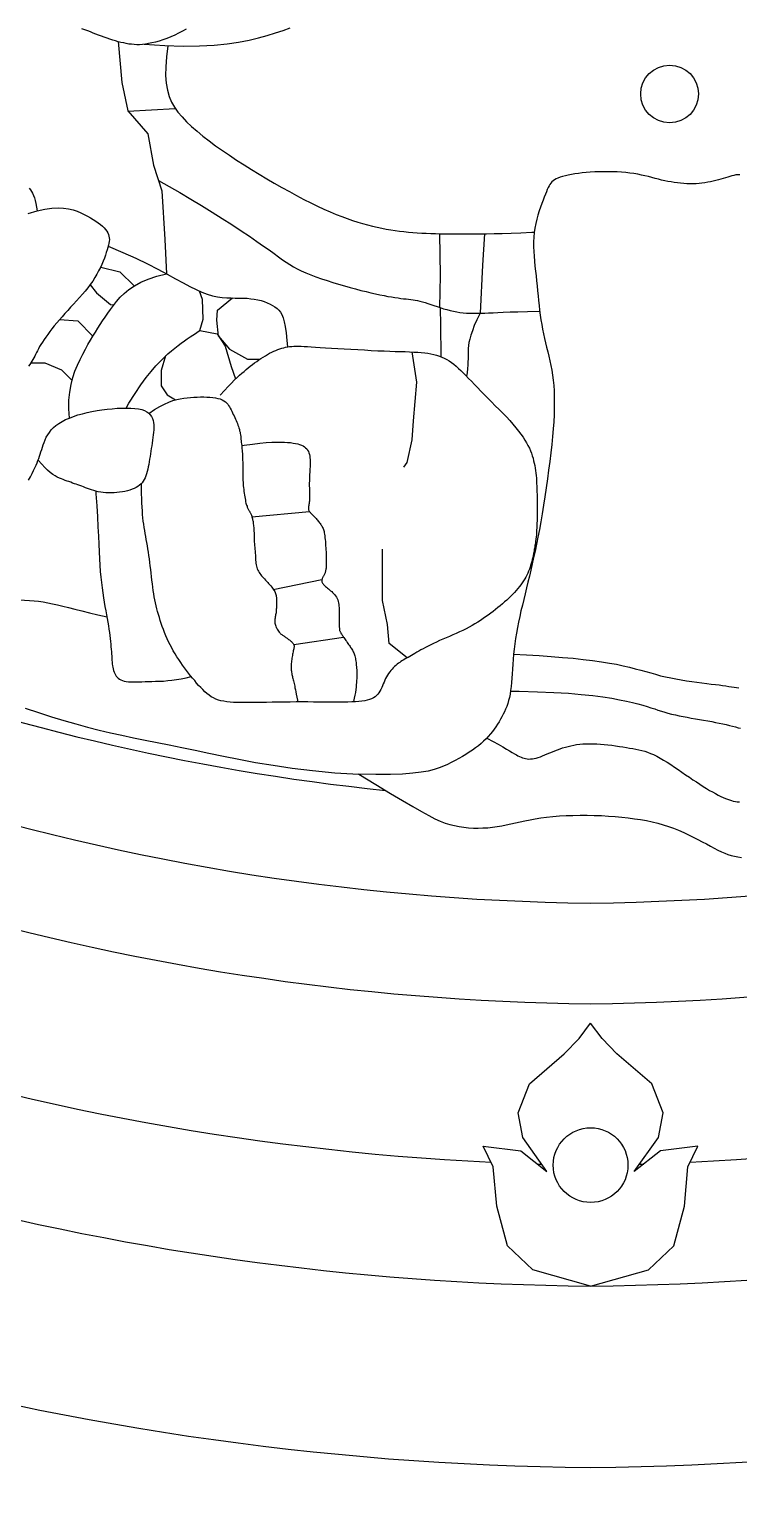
# Model space of a CAD drawing. Header units: feet. Extents: x 0 to 841, y 0 to 594.
# Drawn here: x 648.34 to 649.965, y 125.049 to 128.435 of the extents above; entities that cross this region are included whole.
import ezdxf

# ---------------------------------------------------------------- set-up
doc = ezdxf.new("R2010")
doc.units = ezdxf.units.FT
doc.header["$MEASUREMENT"] = 0
doc.layers.add('LOGO', color=7, linetype='Continuous')

# ---------------------------------------------------------------- blocks, each defined once
blk = doc.blocks.new('YOTA')
h = blk.add_hatch(color=1)
edge = h.paths.add_edge_path()
edge.add_arc((302.886, 246.975), 39.995, 0, 360)
edge = h.paths.add_edge_path(flags=16)
edge.add_arc((302.886, 246.975), 39.7, 0, 360)
at = {"color": 2}
for points in [[(299.056, 234.995), (299.029, 234.98), (299.001, 234.966), (298.972, 234.952), (298.943, 234.94), (298.914, 234.928), (298.886, 234.918), (298.858, 234.909), (298.831, 234.901), (298.805, 234.895), (298.781, 234.89), (298.758, 234.886), (298.736, 234.884), (298.715, 234.882), (298.695, 234.882), (298.676, 234.883), (298.657, 234.885), (298.638, 234.887), (298.619, 234.891), (298.6, 234.895), (298.58, 234.899), (298.56, 234.904), (298.54, 234.91), (298.52, 234.916), (298.499, 234.922), (298.479, 234.929), (298.458, 234.936), (298.438, 234.944), (298.417, 234.951), (298.397, 234.959), (298.377, 234.967), (298.357, 234.975), (298.337, 234.983), (298.316, 234.99), (298.293, 234.997)], [(298.75, 234.885), (298.899, 234.876), (299.033, 234.872), (299.153, 234.873), (299.259, 234.879), (299.354, 234.888), (299.439, 234.901), (299.515, 234.916), (299.584, 234.932), (299.648, 234.95), (299.707, 234.968), (299.763, 234.987), (299.816, 235.005)], [(298.559, 234.905), (298.587, 234.606), (298.629, 234.398), (298.775, 234.231), (298.817, 234.001), (298.879, 233.813), (298.9, 233.459), (298.912, 233.208)], [(298.923, 234.875), (298.913, 234.793), (298.907, 234.721), (298.906, 234.657), (298.91, 234.6), (298.919, 234.55), (298.932, 234.504), (298.949, 234.463), (298.971, 234.425), (298.996, 234.389), (299.026, 234.354), (299.059, 234.319), (299.095, 234.284), (299.135, 234.249), (299.178, 234.214), (299.223, 234.179), (299.271, 234.144), (299.32, 234.109), (299.372, 234.074), (299.424, 234.039), (299.478, 234.005), (299.533, 233.97), (299.588, 233.936), (299.644, 233.903), (299.699, 233.871), (299.754, 233.839), (299.809, 233.809), (299.862, 233.78), (299.915, 233.752), (299.965, 233.726), (300.014, 233.702), (300.061, 233.68), (300.106, 233.66), (300.15, 233.642), (300.191, 233.626), (300.232, 233.611), (300.27, 233.598), (300.308, 233.585), (300.344, 233.575), (300.38, 233.565), (300.415, 233.556), (300.449, 233.548), (300.483, 233.541), (300.516, 233.535), (300.549, 233.529), (300.581, 233.524), (300.613, 233.52), (300.645, 233.516), (300.678, 233.512), (300.71, 233.51), (300.742, 233.507), (300.775, 233.506), (300.807, 233.504), (300.841, 233.503), (300.875, 233.502), (300.91, 233.501), (300.946, 233.501), (300.984, 233.501), (301.023, 233.501), (301.063, 233.5), (301.106, 233.5), (301.15, 233.5), (301.197, 233.501), (301.248, 233.501), (301.303, 233.502), (301.363, 233.503), (301.428, 233.505), (301.5, 233.508), (301.579, 233.511), (301.597, 233.512)], [(297.906, 231.699), (297.919, 231.725), (297.931, 231.749), (297.942, 231.771), (297.951, 231.791), (297.96, 231.81), (297.967, 231.827), (297.974, 231.843), (297.98, 231.859), (297.985, 231.875), (297.991, 231.89), (297.996, 231.906), (298.001, 231.923), (298.006, 231.94), (298.012, 231.957), (298.019, 231.976), (298.026, 231.994), (298.035, 232.013), (298.045, 232.031), (298.057, 232.049), (298.071, 232.067), (298.087, 232.084), (298.105, 232.1), (298.126, 232.115), (298.15, 232.129), (298.176, 232.142), (298.204, 232.154), (298.234, 232.166), (298.266, 232.176), (298.299, 232.185), (298.333, 232.194), (298.368, 232.201), (298.405, 232.208), (298.441, 232.214), (298.479, 232.218), (298.515, 232.222), (298.551, 232.225), (298.587, 232.227), (298.62, 232.227), (298.652, 232.226), (298.682, 232.224), (298.708, 232.22), (298.732, 232.215), (298.752, 232.208), (298.769, 232.199), (298.783, 232.189), (298.794, 232.177), (298.803, 232.165), (298.809, 232.151), (298.814, 232.136), (298.817, 232.12), (298.819, 232.103), (298.819, 232.086), (298.819, 232.068), (298.817, 232.049), (298.816, 232.03), (298.813, 232.011), (298.811, 231.991), (298.808, 231.971), (298.804, 231.951), (298.801, 231.931), (298.798, 231.911), (298.795, 231.891), (298.792, 231.872), (298.789, 231.852), (298.786, 231.833), (298.783, 231.815), (298.779, 231.797), (298.776, 231.779), (298.772, 231.762), (298.767, 231.747), (298.762, 231.732), (298.756, 231.717), (298.75, 231.704), (298.742, 231.692), (298.734, 231.681), (298.724, 231.671), (298.714, 231.662), (298.702, 231.653), (298.69, 231.646), (298.676, 231.639), (298.661, 231.633), (298.645, 231.627), (298.628, 231.622), (298.609, 231.618), (298.59, 231.614), (298.57, 231.611), (298.55, 231.609), (298.53, 231.608), (298.509, 231.607), (298.489, 231.607), (298.469, 231.608), (298.45, 231.61), (298.432, 231.612), (298.414, 231.615), (298.397, 231.619), (298.381, 231.624), (298.365, 231.628), (298.35, 231.633), (298.335, 231.639), (298.321, 231.644), (298.307, 231.65), (298.293, 231.655), (298.28, 231.66), (298.266, 231.665), (298.253, 231.67), (298.24, 231.674), (298.227, 231.679), (298.214, 231.684), (298.2, 231.689), (298.187, 231.693), (298.173, 231.698), (298.159, 231.704), (298.145, 231.709), (298.13, 231.715), (298.115, 231.722), (298.099, 231.731), (298.082, 231.742), (298.063, 231.756), (298.044, 231.773), (298.023, 231.793), (298.001, 231.817), (297.976, 231.846)], [(298.629, 234.397), (298.976, 234.417)], [(300.316, 229.55), (300.441, 229.475), (300.547, 229.411), (300.636, 229.358), (300.711, 229.314), (300.774, 229.278), (300.827, 229.249), (300.872, 229.226), (300.911, 229.208), (300.946, 229.194), (300.98, 229.184), (301.014, 229.175), (301.048, 229.168), (301.083, 229.163), (301.118, 229.159), (301.153, 229.157), (301.188, 229.157), (301.222, 229.158), (301.257, 229.16), (301.291, 229.164), (301.325, 229.169), (301.359, 229.174), (301.392, 229.181), (301.425, 229.188), (301.459, 229.195), (301.493, 229.203), (301.529, 229.211), (301.566, 229.218), (301.604, 229.225), (301.645, 229.232), (301.687, 229.237), (301.732, 229.242), (301.78, 229.246), (301.829, 229.248), (301.879, 229.25), (301.931, 229.251), (301.983, 229.251), (302.035, 229.25), (302.087, 229.248), (302.138, 229.245), (302.187, 229.242), (302.236, 229.237), (302.283, 229.232), (302.328, 229.226), (302.372, 229.219), (302.415, 229.212), (302.457, 229.203), (302.498, 229.193), (302.538, 229.182), (302.576, 229.169), (302.614, 229.156), (302.651, 229.141), (302.688, 229.125), (302.723, 229.108), (302.757, 229.091), (302.79, 229.074), (302.822, 229.057), (302.853, 229.041), (302.883, 229.025), (302.911, 229.01), (302.938, 228.996), (302.963, 228.984), (302.987, 228.974), (303.01, 228.964), (303.034, 228.957), (303.058, 228.951), (303.082, 228.946), (303.109, 228.942)], [(303.097, 233.931), (303.082, 233.931), (303.068, 233.93), (303.053, 233.927), (303.039, 233.924), (303.024, 233.92), (303.009, 233.915), (302.993, 233.91), (302.976, 233.905), (302.959, 233.9), (302.941, 233.895), (302.923, 233.89), (302.903, 233.885), (302.884, 233.881), (302.863, 233.877), (302.843, 233.873), (302.821, 233.87), (302.8, 233.868), (302.778, 233.866), (302.756, 233.866), (302.734, 233.865), (302.711, 233.866), (302.688, 233.867), (302.665, 233.869), (302.642, 233.872), (302.619, 233.875), (302.596, 233.879), (302.573, 233.883), (302.55, 233.888), (302.526, 233.893), (302.503, 233.899), (302.479, 233.905), (302.455, 233.911), (302.43, 233.918), (302.405, 233.924), (302.379, 233.929), (302.352, 233.935), (302.324, 233.94), (302.295, 233.944), (302.265, 233.947), (302.233, 233.95), (302.201, 233.952), (302.169, 233.954), (302.136, 233.954), (302.103, 233.954), (302.07, 233.954), (302.038, 233.952), (302.006, 233.951), (301.976, 233.948), (301.947, 233.945), (301.919, 233.942), (301.893, 233.938), (301.868, 233.934), (301.845, 233.929), (301.824, 233.924), (301.804, 233.919), (301.786, 233.913), (301.77, 233.907), (301.756, 233.901), (301.744, 233.894), (301.734, 233.887), (301.725, 233.879), (301.718, 233.871), (301.711, 233.861), (301.705, 233.85), (301.699, 233.838), (301.692, 233.823), (301.686, 233.807), (301.679, 233.789), (301.67, 233.768), (301.661, 233.746), (301.652, 233.721), (301.642, 233.695), (301.633, 233.667), (301.624, 233.637), (301.615, 233.607), (301.608, 233.575), (301.601, 233.542), (301.597, 233.509), (301.594, 233.475), (301.592, 233.441), (301.592, 233.406), (301.593, 233.371), (301.596, 233.336), (301.599, 233.3), (301.602, 233.264), (301.606, 233.228), (301.61, 233.192), (301.614, 233.156), (301.618, 233.12), (301.621, 233.084), (301.625, 233.048), (301.629, 233.012), (301.632, 232.976), (301.636, 232.941), (301.641, 232.906), (301.646, 232.871), (301.651, 232.837), (301.657, 232.803), (301.664, 232.769), (301.671, 232.736), (301.679, 232.704), (301.687, 232.671), (301.695, 232.638), (301.703, 232.605), (301.711, 232.572), (301.718, 232.537), (301.725, 232.503), (301.73, 232.467), (301.735, 232.43), (301.739, 232.392), (301.741, 232.353), (301.743, 232.312), (301.743, 232.269), (301.743, 232.224), (301.741, 232.177), (301.739, 232.127), (301.735, 232.074), (301.73, 232.019), (301.725, 231.961), (301.718, 231.9), (301.711, 231.837), (301.702, 231.773), (301.694, 231.709), (301.684, 231.644), (301.675, 231.579), (301.665, 231.516), (301.654, 231.454), (301.644, 231.395), (301.634, 231.338), (301.623, 231.284), (301.613, 231.232), (301.603, 231.182), (301.592, 231.134), (301.582, 231.088), (301.572, 231.043), (301.561, 230.999), (301.551, 230.955), (301.541, 230.912), (301.53, 230.87), (301.52, 230.828), (301.51, 230.786), (301.5, 230.744), (301.491, 230.703), (301.482, 230.662), (301.474, 230.622), (301.467, 230.582), (301.46, 230.542), (301.454, 230.503), (301.45, 230.465), (301.446, 230.427), (301.443, 230.39), (301.44, 230.354), (301.438, 230.319), (301.435, 230.285), (301.433, 230.252), (301.431, 230.221), (301.428, 230.191), (301.424, 230.163), (301.42, 230.137), (301.415, 230.112), (301.409, 230.089), (301.403, 230.067), (301.396, 230.046), (301.388, 230.027), (301.38, 230.007), (301.371, 229.989), (301.361, 229.97), (301.351, 229.952), (301.34, 229.934), (301.329, 229.916), (301.317, 229.898), (301.305, 229.88), (301.291, 229.862), (301.277, 229.845), (301.261, 229.827), (301.245, 229.81), (301.227, 229.793), (301.209, 229.776), (301.189, 229.759), (301.167, 229.743), (301.145, 229.727), (301.122, 229.711), (301.097, 229.695), (301.072, 229.68), (301.046, 229.665), (301.019, 229.651), (300.991, 229.637), (300.963, 229.623), (300.934, 229.609), (300.902, 229.597), (300.866, 229.585), (300.823, 229.574), (300.772, 229.565), (300.71, 229.558), (300.636, 229.552), (300.547, 229.549), (300.441, 229.548), (300.316, 229.55)], [(297.91, 233.833), (297.919, 233.822), (297.927, 233.81), (297.935, 233.796), (297.942, 233.781), (297.948, 233.763), (297.954, 233.743), (297.959, 233.721), (297.963, 233.695), (297.967, 233.667)], [(298.854, 233.889), (298.932, 233.846), (299.01, 233.801), (299.09, 233.754), (299.168, 233.707), (299.245, 233.659), (299.319, 233.612), (299.39, 233.567), (299.457, 233.523), (299.518, 233.482), (299.572, 233.445), (299.62, 233.411), (299.661, 233.382), (299.698, 233.355), (299.73, 233.332), (299.759, 233.311), (299.786, 233.292), (299.812, 233.275), (299.839, 233.259), (299.866, 233.244), (299.896, 233.229), (299.929, 233.215), (299.965, 233.2), (300.003, 233.186), (300.043, 233.172), (300.084, 233.158), (300.126, 233.145), (300.169, 233.132), (300.211, 233.12), (300.252, 233.108), (300.293, 233.097), (300.332, 233.087), (300.369, 233.078), (300.404, 233.069), (300.438, 233.062), (300.47, 233.055), (300.5, 233.049), (300.529, 233.043), (300.555, 233.039), (300.58, 233.034), (300.603, 233.031), (300.624, 233.028), (300.643, 233.026), (300.662, 233.024), (300.679, 233.022), (300.695, 233.02), (300.712, 233.018), (300.728, 233.015), (300.745, 233.012), (300.762, 233.008), (300.78, 233.003), (300.8, 232.998), (300.82, 232.991), (300.842, 232.984), (300.864, 232.976), (300.887, 232.968), (300.91, 232.961), (300.934, 232.953), (300.958, 232.946), (300.983, 232.939), (301.007, 232.934), (301.031, 232.929), (301.054, 232.925), (301.079, 232.922), (301.103, 232.92), (301.128, 232.919), (301.153, 232.919), (301.179, 232.919), (301.206, 232.919), (301.235, 232.92), (301.264, 232.922), (301.296, 232.923), (301.331, 232.925), (301.371, 232.927), (301.42, 232.929), (301.478, 232.931), (301.548, 232.933), (301.633, 232.935), (301.637, 232.935)], [(297.903, 233.648), (297.967, 233.667), (298.024, 233.68), (298.075, 233.687), (298.121, 233.69), (298.161, 233.688), (298.198, 233.683), (298.23, 233.675), (298.26, 233.665), (298.287, 233.654), (298.312, 233.642), (298.335, 233.63), (298.357, 233.617), (298.378, 233.605), (298.397, 233.593), (298.414, 233.58), (298.43, 233.568), (298.445, 233.555), (298.457, 233.543), (298.468, 233.531), (298.477, 233.519), (298.484, 233.507), (298.489, 233.496), (298.492, 233.484), (298.494, 233.471), (298.495, 233.459), (298.494, 233.445), (298.492, 233.431), (298.489, 233.416), (298.484, 233.4), (298.479, 233.382), (298.473, 233.363), (298.467, 233.343), (298.459, 233.322), (298.45, 233.299), (298.44, 233.276), (298.43, 233.253), (298.417, 233.229), (298.404, 233.204), (298.39, 233.18), (298.374, 233.155), (298.356, 233.13), (298.338, 233.106), (298.318, 233.082), (298.298, 233.058), (298.277, 233.034), (298.255, 233.01), (298.234, 232.987), (298.212, 232.964), (298.191, 232.94), (298.17, 232.917), (298.15, 232.894), (298.13, 232.872), (298.111, 232.85), (298.093, 232.828), (298.076, 232.806), (298.06, 232.785), (298.045, 232.765), (298.031, 232.745), (298.018, 232.727), (298.006, 232.709), (297.996, 232.692), (297.986, 232.676), (297.978, 232.66), (297.97, 232.646), (297.963, 232.632), (297.956, 232.619), (297.95, 232.606), (297.943, 232.593), (297.937, 232.581), (297.93, 232.569), (297.922, 232.557), (297.914, 232.545), (297.906, 232.534)], [(300.906, 233.501), (300.911, 233.196), (300.905, 232.962)], [(301.234, 233.501), (301.219, 233.271), (301.202, 232.919)], [(298.487, 233.41), (298.594, 233.364), (298.689, 233.321), (298.774, 233.28), (298.85, 233.241), (298.918, 233.205), (298.979, 233.171), (299.033, 233.141), (299.082, 233.114), (299.128, 233.092), (299.17, 233.073), (299.21, 233.058), (299.248, 233.048), (299.284, 233.04), (299.319, 233.035), (299.352, 233.032), (299.384, 233.031), (299.414, 233.03), (299.444, 233.03), (299.472, 233.03), (299.5, 233.029), (299.527, 233.026), (299.553, 233.023), (299.578, 233.018), (299.603, 233.012), (299.626, 233.005), (299.647, 232.996), (299.668, 232.987), (299.687, 232.977), (299.704, 232.966), (299.719, 232.955), (299.733, 232.942), (299.745, 232.928), (299.755, 232.91), (299.764, 232.887), (299.772, 232.858), (299.779, 232.822), (299.786, 232.777), (299.791, 232.721), (299.795, 232.673)], [(298.204, 232.154), (298.2, 232.222), (298.2, 232.284), (298.206, 232.343), (298.216, 232.398), (298.229, 232.449), (298.244, 232.496), (298.262, 232.54), (298.281, 232.582), (298.301, 232.62), (298.32, 232.656), (298.339, 232.69), (298.357, 232.722), (298.375, 232.753), (298.393, 232.782), (298.41, 232.81), (298.428, 232.838), (298.446, 232.865), (298.464, 232.892), (298.484, 232.92), (298.504, 232.948), (298.525, 232.977), (298.548, 233.006), (298.574, 233.036), (298.604, 233.065), (298.638, 233.093), (298.678, 233.12), (298.725, 233.146), (298.778, 233.169), (298.841, 233.19), (298.912, 233.208)], [(298.432, 233.257), (298.572, 233.222), (298.676, 233.119)], [(298.354, 233.127), (298.401, 233.069), (298.504, 232.983), (298.528, 232.981)], [(299.156, 232.793), (299.179, 232.876), (299.176, 233.019), (299.152, 233.081)], [(299.293, 232.751), (299.279, 232.868), (299.285, 232.943), (299.393, 233.031)], [(300.91, 232.961), (300.911, 232.92), (300.912, 232.872), (300.912, 232.817), (300.913, 232.755), (300.914, 232.686), (300.915, 232.611), (300.915, 232.602)], [(301.202, 232.919), (301.178, 232.871), (301.159, 232.829), (301.145, 232.792), (301.133, 232.76), (301.126, 232.731), (301.12, 232.706), (301.117, 232.683), (301.115, 232.663), (301.115, 232.643), (301.115, 232.624), (301.115, 232.605), (301.114, 232.586), (301.113, 232.564), (301.112, 232.541), (301.109, 232.515), (301.106, 232.485), (301.102, 232.46)], [(298.132, 232.874), (298.265, 232.864), (298.375, 232.753)], [(298.617, 232.227), (298.638, 232.263), (298.684, 232.334), (298.726, 232.396), (298.765, 232.449), (298.8, 232.495), (298.834, 232.535), (298.865, 232.568), (298.894, 232.597), (298.922, 232.623), (298.948, 232.645), (298.973, 232.665), (298.997, 232.684), (299.02, 232.701), (299.043, 232.717), (299.064, 232.732), (299.085, 232.746), (299.105, 232.759), (299.124, 232.772), (299.143, 232.785), (299.156, 232.793)], [(299.156, 232.793), (299.281, 232.768), (299.341, 232.679), (299.385, 232.531), (299.417, 232.44)], [(299.305, 232.322), (299.335, 232.355), (299.362, 232.384), (299.386, 232.409), (299.407, 232.431), (299.427, 232.45), (299.445, 232.467), (299.462, 232.482), (299.478, 232.495), (299.493, 232.508), (299.508, 232.52), (299.524, 232.532), (299.539, 232.544), (299.555, 232.556), (299.571, 232.567), (299.586, 232.578), (299.602, 232.589), (299.618, 232.599), (299.634, 232.609), (299.649, 232.618), (299.665, 232.627), (299.68, 232.635), (299.695, 232.642), (299.71, 232.648), (299.724, 232.654), (299.739, 232.659), (299.753, 232.664), (299.768, 232.668), (299.782, 232.671), (299.797, 232.674), (299.811, 232.676), (299.826, 232.677), (299.842, 232.678), (299.858, 232.678), (299.876, 232.678), (299.895, 232.678), (299.917, 232.677), (299.941, 232.676), (299.969, 232.674), (300, 232.672), (300.034, 232.67), (300.073, 232.667), (300.116, 232.665), (300.162, 232.662), (300.209, 232.659), (300.258, 232.656), (300.308, 232.654), (300.358, 232.651), (300.407, 232.648), (300.455, 232.646), (300.5, 232.644), (300.543, 232.643), (300.582, 232.641), (300.62, 232.64), (300.654, 232.639), (300.687, 232.638), (300.717, 232.636), (300.746, 232.635), (300.772, 232.632), (300.797, 232.63), (300.821, 232.627), (300.843, 232.623), (300.864, 232.618), (300.884, 232.613), (300.904, 232.606), (300.922, 232.599), (300.94, 232.591), (300.958, 232.582), (300.975, 232.571), (300.992, 232.559), (301.009, 232.547), (301.026, 232.532), (301.043, 232.517), (301.061, 232.5), (301.079, 232.483), (301.098, 232.464), (301.118, 232.443), (301.138, 232.422), (301.16, 232.399), (301.182, 232.376), (301.206, 232.351), (301.232, 232.326), (301.258, 232.299), (301.285, 232.272), (301.312, 232.244), (301.34, 232.217), (301.367, 232.189), (301.393, 232.162), (301.418, 232.135), (301.441, 232.109), (301.463, 232.083), (301.482, 232.059), (301.499, 232.036), (301.515, 232.014), (301.529, 231.993), (301.541, 231.973), (301.551, 231.953), (301.561, 231.934), (301.569, 231.915), (301.576, 231.897), (301.582, 231.878), (301.588, 231.86), (301.592, 231.842), (301.597, 231.824), (301.6, 231.806), (301.604, 231.788), (301.606, 231.77), (301.609, 231.751), (301.61, 231.733), (301.612, 231.714), (301.613, 231.695), (301.614, 231.675), (301.615, 231.655), (301.616, 231.635), (301.616, 231.615), (301.617, 231.595), (301.617, 231.575), (301.617, 231.555), (301.617, 231.535), (301.617, 231.515), (301.617, 231.495), (301.617, 231.476), (301.617, 231.457), (301.617, 231.439), (301.617, 231.421), (301.617, 231.403), (301.616, 231.385), (301.616, 231.368), (301.615, 231.351), (301.614, 231.334), (301.613, 231.318), (301.612, 231.301), (301.61, 231.285), (301.609, 231.269), (301.607, 231.254), (301.605, 231.238), (301.602, 231.223), (301.6, 231.208), (301.597, 231.193), (301.595, 231.178), (301.592, 231.163), (301.589, 231.149), (301.586, 231.134), (301.582, 231.12), (301.579, 231.105), (301.575, 231.091), (301.57, 231.077), (301.566, 231.063), (301.561, 231.049), (301.555, 231.035), (301.549, 231.02), (301.542, 231.006), (301.535, 230.992), (301.527, 230.978), (301.518, 230.964), (301.509, 230.95), (301.499, 230.936), (301.488, 230.922), (301.477, 230.908), (301.465, 230.894), (301.453, 230.88), (301.44, 230.866), (301.426, 230.852), (301.411, 230.838), (301.396, 230.824), (301.38, 230.81), (301.364, 230.796), (301.348, 230.782), (301.331, 230.768), (301.314, 230.755), (301.296, 230.741), (301.279, 230.728), (301.261, 230.714), (301.242, 230.701), (301.223, 230.688), (301.204, 230.675), (301.184, 230.663), (301.164, 230.65), (301.143, 230.638), (301.121, 230.626), (301.099, 230.614), (301.075, 230.602), (301.052, 230.591), (301.027, 230.58), (301.003, 230.569), (300.978, 230.558), (300.954, 230.548), (300.93, 230.537), (300.906, 230.527), (300.884, 230.517), (300.862, 230.507), (300.841, 230.497), (300.822, 230.487), (300.804, 230.477), (300.786, 230.468), (300.77, 230.459), (300.754, 230.45), (300.74, 230.442), (300.726, 230.434), (300.712, 230.426), (300.7, 230.419), (300.688, 230.412), (300.676, 230.405), (300.665, 230.399), (300.654, 230.393), (300.644, 230.387), (300.634, 230.381), (300.624, 230.375), (300.615, 230.368), (300.605, 230.362), (300.596, 230.354), (300.587, 230.346), (300.577, 230.338), (300.568, 230.329), (300.559, 230.319), (300.55, 230.309), (300.542, 230.298), (300.534, 230.287), (300.526, 230.275), (300.519, 230.263), (300.512, 230.251), (300.506, 230.237), (300.5, 230.224), (300.494, 230.211), (300.489, 230.197), (300.483, 230.184), (300.477, 230.171), (300.47, 230.158), (300.463, 230.146), (300.455, 230.135), (300.445, 230.126), (300.435, 230.117), (300.423, 230.109), (300.409, 230.102), (300.394, 230.097), (300.377, 230.092), (300.359, 230.088), (300.338, 230.085), (300.316, 230.082), (300.292, 230.08), (300.265, 230.079), (300.237, 230.078), (300.206, 230.077), (300.173, 230.077), (300.139, 230.077), (300.102, 230.077), (300.065, 230.078), (300.026, 230.078), (299.985, 230.078), (299.944, 230.079), (299.901, 230.079), (299.858, 230.079), (299.815, 230.078), (299.771, 230.078), (299.727, 230.077), (299.684, 230.077), (299.642, 230.076), (299.601, 230.076), (299.562, 230.075), (299.525, 230.075), (299.491, 230.075), (299.458, 230.075), (299.429, 230.075), (299.401, 230.076), (299.376, 230.078), (299.353, 230.08), (299.331, 230.084), (299.31, 230.088), (299.291, 230.093), (299.273, 230.1), (299.256, 230.108), (299.239, 230.117), (299.223, 230.128), (299.207, 230.141), (299.192, 230.154), (299.177, 230.169), (299.162, 230.184), (299.147, 230.2), (299.132, 230.217), (299.118, 230.235), (299.103, 230.253), (299.088, 230.271), (299.074, 230.29), (299.059, 230.309), (299.044, 230.328), (299.03, 230.348), (299.016, 230.368), (299.002, 230.388), (298.988, 230.409), (298.975, 230.43), (298.962, 230.452), (298.95, 230.474), (298.939, 230.496), (298.928, 230.518), (298.918, 230.541), (298.908, 230.563), (298.898, 230.586), (298.89, 230.608), (298.881, 230.631), (298.874, 230.653), (298.866, 230.675), (298.86, 230.696), (298.853, 230.717), (298.847, 230.739), (298.842, 230.76), (298.837, 230.781), (298.832, 230.803), (298.827, 230.825), (298.823, 230.847), (298.819, 230.87), (298.816, 230.893), (298.812, 230.918), (298.809, 230.943), (298.806, 230.969), (298.803, 230.995), (298.8, 231.021), (298.797, 231.047), (298.794, 231.073), (298.791, 231.099), (298.788, 231.125), (298.784, 231.149), (298.781, 231.174), (298.777, 231.197), (298.773, 231.221), (298.769, 231.243), (298.765, 231.266), (298.761, 231.288), (298.757, 231.311), (298.753, 231.333), (298.749, 231.355), (298.746, 231.378), (298.743, 231.401), (298.74, 231.425), (298.738, 231.45), (298.736, 231.476), (298.734, 231.503), (298.732, 231.533), (298.731, 231.565), (298.73, 231.599), (298.73, 231.636), (298.73, 231.677)], [(299.293, 232.751), (299.371, 232.657), (299.504, 232.583), (299.595, 232.584)], [(297.922, 232.557), (298.025, 232.557), (298.145, 232.506), (298.223, 232.427)], [(298.905, 232.608), (298.873, 232.501), (298.873, 232.39), (298.917, 232.323), (298.977, 232.286)], [(300.704, 232.637), (300.737, 232.416), (300.713, 232.134), (300.702, 231.994), (300.666, 231.829), (300.643, 231.794)], [(298.783, 232.188), (298.825, 232.215), (298.863, 232.238), (298.898, 232.256), (298.93, 232.27), (298.959, 232.281), (298.987, 232.289), (299.013, 232.295), (299.038, 232.299), (299.062, 232.302), (299.087, 232.304), (299.111, 232.306), (299.136, 232.307), (299.16, 232.308), (299.184, 232.308), (299.207, 232.307), (299.229, 232.306), (299.25, 232.304), (299.27, 232.301), (299.288, 232.297), (299.305, 232.293), (299.319, 232.287), (299.331, 232.28), (299.342, 232.272), (299.351, 232.264), (299.359, 232.255), (299.366, 232.245), (299.372, 232.235), (299.378, 232.225), (299.384, 232.214), (299.389, 232.203), (299.394, 232.192), (299.4, 232.18), (299.405, 232.169), (299.41, 232.158), (299.415, 232.146), (299.421, 232.135), (299.425, 232.124), (299.43, 232.113), (299.434, 232.102), (299.438, 232.091), (299.441, 232.081), (299.444, 232.071), (299.446, 232.06), (299.449, 232.05), (299.45, 232.04), (299.452, 232.03), (299.454, 232.02), (299.455, 232.009), (299.456, 231.999), (299.457, 231.988), (299.458, 231.976), (299.46, 231.965), (299.461, 231.953), (299.462, 231.941), (299.463, 231.929), (299.464, 231.918), (299.465, 231.906), (299.466, 231.894), (299.466, 231.883), (299.467, 231.872), (299.468, 231.862), (299.468, 231.852), (299.468, 231.843), (299.469, 231.833), (299.469, 231.824), (299.469, 231.815), (299.469, 231.805), (299.469, 231.796), (299.469, 231.787), (299.469, 231.777), (299.469, 231.767), (299.469, 231.756), (299.469, 231.745), (299.469, 231.734), (299.47, 231.722), (299.47, 231.711), (299.47, 231.698), (299.471, 231.686), (299.472, 231.673), (299.473, 231.659), (299.474, 231.646), (299.476, 231.632), (299.477, 231.618), (299.479, 231.604), (299.481, 231.591), (299.483, 231.578), (299.486, 231.565), (299.488, 231.553), (299.49, 231.542), (299.492, 231.532), (299.495, 231.524), (299.497, 231.516), (299.5, 231.509), (299.502, 231.503), (299.504, 231.498), (299.507, 231.493), (299.509, 231.488), (299.511, 231.484), (299.514, 231.48), (299.516, 231.476), (299.518, 231.472), (299.521, 231.467), (299.523, 231.463), (299.525, 231.458), (299.527, 231.453), (299.53, 231.448), (299.532, 231.443), (299.534, 231.437), (299.536, 231.431), (299.537, 231.425), (299.539, 231.418), (299.541, 231.411), (299.542, 231.404), (299.544, 231.397), (299.545, 231.389), (299.546, 231.38), (299.547, 231.372), (299.548, 231.363), (299.549, 231.354), (299.549, 231.345), (299.55, 231.335), (299.55, 231.326), (299.551, 231.316), (299.551, 231.306), (299.551, 231.296), (299.551, 231.286), (299.552, 231.276), (299.552, 231.266), (299.553, 231.257), (299.553, 231.247), (299.554, 231.238), (299.555, 231.229), (299.555, 231.22), (299.556, 231.211), (299.557, 231.202), (299.558, 231.193), (299.559, 231.184), (299.56, 231.175), (299.56, 231.165), (299.561, 231.155), (299.562, 231.145), (299.562, 231.135), (299.563, 231.124), (299.563, 231.114), (299.564, 231.103), (299.565, 231.092), (299.567, 231.082), (299.569, 231.071), (299.571, 231.061), (299.575, 231.052), (299.579, 231.043), (299.583, 231.034), (299.588, 231.025), (299.594, 231.017), (299.6, 231.009), (299.606, 231.001), (299.613, 230.994), (299.62, 230.986), (299.628, 230.978), (299.635, 230.97), (299.643, 230.961), (299.651, 230.953), (299.658, 230.944), (299.666, 230.936), (299.673, 230.927), (299.68, 230.918), (299.686, 230.91), (299.692, 230.902), (299.697, 230.893), (299.702, 230.886), (299.706, 230.878), (299.709, 230.871), (299.711, 230.864), (299.713, 230.857), (299.714, 230.85), (299.715, 230.844), (299.715, 230.837), (299.715, 230.83), (299.716, 230.823), (299.716, 230.815), (299.716, 230.808), (299.716, 230.799), (299.715, 230.791), (299.715, 230.783), (299.715, 230.774), (299.715, 230.765), (299.714, 230.757), (299.714, 230.748), (299.713, 230.74), (299.712, 230.731), (299.71, 230.723), (299.709, 230.715), (299.707, 230.708), (299.706, 230.7), (299.705, 230.692), (299.704, 230.685), (299.703, 230.678), (299.703, 230.67), (299.703, 230.663), (299.704, 230.655), (299.705, 230.647), (299.707, 230.64), (299.71, 230.632), (299.713, 230.624), (299.717, 230.617), (299.721, 230.61), (299.725, 230.603), (299.73, 230.596), (299.734, 230.59), (299.739, 230.585), (299.744, 230.58), (299.748, 230.575), (299.753, 230.571), (299.758, 230.567), (299.763, 230.564), (299.768, 230.561), (299.773, 230.557), (299.778, 230.554), (299.783, 230.551), (299.788, 230.548), (299.793, 230.544), (299.799, 230.54), (299.804, 230.536), (299.809, 230.532), (299.814, 230.528), (299.819, 230.524), (299.824, 230.52), (299.828, 230.516), (299.832, 230.512), (299.835, 230.509), (299.838, 230.505), (299.84, 230.502), (299.841, 230.499), (299.842, 230.495), (299.843, 230.492), (299.843, 230.488), (299.843, 230.484), (299.843, 230.479), (299.842, 230.474), (299.841, 230.468), (299.839, 230.461), (299.838, 230.453), (299.836, 230.445), (299.835, 230.436), (299.833, 230.427), (299.831, 230.418), (299.829, 230.408), (299.828, 230.399), (299.826, 230.389), (299.825, 230.38), (299.824, 230.37), (299.823, 230.361), (299.823, 230.352), (299.822, 230.344), (299.822, 230.335), (299.822, 230.327), (299.823, 230.319), (299.823, 230.311), (299.824, 230.303), (299.825, 230.296), (299.826, 230.288), (299.828, 230.28), (299.83, 230.273), (299.831, 230.265), (299.833, 230.258), (299.835, 230.25), (299.837, 230.241), (299.839, 230.233), (299.842, 230.224), (299.844, 230.214), (299.846, 230.204), (299.848, 230.194), (299.85, 230.182), (299.853, 230.168), (299.856, 230.153), (299.859, 230.135), (299.863, 230.115), (299.868, 230.092), (299.871, 230.079)], [(299.461, 231.954), (299.48, 231.956), (299.541, 231.964), (299.594, 231.97), (299.641, 231.974), (299.681, 231.977), (299.716, 231.978), (299.747, 231.978), (299.773, 231.978), (299.796, 231.976), (299.817, 231.974), (299.836, 231.971), (299.854, 231.968), (299.87, 231.965), (299.884, 231.96), (299.897, 231.956), (299.909, 231.95), (299.919, 231.943), (299.928, 231.936), (299.936, 231.928), (299.942, 231.919), (299.948, 231.91), (299.952, 231.899), (299.955, 231.887), (299.958, 231.875), (299.959, 231.863), (299.96, 231.85), (299.961, 231.837), (299.961, 231.823), (299.961, 231.81), (299.96, 231.796), (299.959, 231.783), (299.959, 231.77), (299.958, 231.756), (299.957, 231.743), (299.956, 231.73), (299.956, 231.717), (299.955, 231.705), (299.955, 231.692), (299.954, 231.68), (299.954, 231.667), (299.954, 231.655), (299.955, 231.643), (299.955, 231.631), (299.955, 231.619), (299.956, 231.608), (299.956, 231.597), (299.957, 231.586), (299.957, 231.576), (299.957, 231.566), (299.956, 231.556), (299.955, 231.547), (299.954, 231.538), (299.953, 231.53), (299.952, 231.522), (299.951, 231.515), (299.95, 231.508), (299.949, 231.501), (299.949, 231.495), (299.949, 231.489), (299.95, 231.484), (299.952, 231.478), (299.954, 231.474), (299.957, 231.469), (299.96, 231.465), (299.964, 231.46), (299.968, 231.456), (299.972, 231.451), (299.977, 231.447), (299.982, 231.442), (299.987, 231.437), (299.993, 231.431), (299.998, 231.426), (300.004, 231.42), (300.009, 231.413), (300.014, 231.407), (300.02, 231.401), (300.025, 231.395), (300.029, 231.388), (300.034, 231.382), (300.038, 231.376), (300.042, 231.37), (300.046, 231.365), (300.049, 231.359), (300.052, 231.353), (300.055, 231.347), (300.058, 231.34), (300.06, 231.332), (300.062, 231.324), (300.064, 231.314), (300.066, 231.304), (300.067, 231.292), (300.069, 231.279), (300.07, 231.266), (300.072, 231.251), (300.073, 231.236), (300.074, 231.221), (300.075, 231.206), (300.076, 231.191), (300.077, 231.177), (300.077, 231.163), (300.078, 231.15), (300.078, 231.138), (300.079, 231.126), (300.079, 231.115), (300.079, 231.105), (300.079, 231.096), (300.079, 231.087), (300.078, 231.079), (300.078, 231.071), (300.077, 231.063), (300.077, 231.057), (300.076, 231.05), (300.075, 231.044), (300.074, 231.039), (300.073, 231.033), (300.071, 231.028), (300.07, 231.023), (300.068, 231.018), (300.066, 231.013), (300.064, 231.009), (300.061, 231.004), (300.059, 230.999), (300.056, 230.995), (300.054, 230.99), (300.051, 230.985), (300.049, 230.981), (300.048, 230.976), (300.047, 230.971), (300.046, 230.967), (300.046, 230.962), (300.047, 230.957), (300.049, 230.952), (300.051, 230.948), (300.055, 230.943), (300.059, 230.938), (300.063, 230.933), (300.068, 230.928), (300.074, 230.922), (300.08, 230.917), (300.087, 230.911), (300.095, 230.905), (300.102, 230.899), (300.11, 230.892), (300.118, 230.885), (300.125, 230.878), (300.133, 230.87), (300.14, 230.862), (300.147, 230.854), (300.153, 230.845), (300.158, 230.835), (300.162, 230.825), (300.165, 230.814), (300.168, 230.803), (300.17, 230.791), (300.171, 230.78), (300.172, 230.768), (300.173, 230.757), (300.173, 230.745), (300.173, 230.734), (300.173, 230.723), (300.173, 230.713), (300.173, 230.703), (300.173, 230.694), (300.173, 230.685), (300.173, 230.677), (300.173, 230.669), (300.173, 230.661), (300.173, 230.654), (300.173, 230.648), (300.173, 230.641), (300.173, 230.636), (300.173, 230.631), (300.173, 230.626), (300.174, 230.621), (300.174, 230.617), (300.174, 230.613), (300.175, 230.609), (300.175, 230.606), (300.176, 230.602), (300.177, 230.598), (300.179, 230.595), (300.18, 230.591), (300.182, 230.588), (300.184, 230.584), (300.186, 230.58), (300.189, 230.576), (300.192, 230.571), (300.195, 230.566), (300.199, 230.561), (300.203, 230.555), (300.207, 230.549), (300.212, 230.543), (300.216, 230.536), (300.221, 230.529), (300.226, 230.522), (300.232, 230.514), (300.237, 230.507), (300.242, 230.5), (300.247, 230.492), (300.252, 230.485), (300.256, 230.478), (300.261, 230.471), (300.265, 230.465), (300.269, 230.458), (300.272, 230.451), (300.276, 230.445), (300.279, 230.438), (300.282, 230.43), (300.284, 230.423), (300.287, 230.415), (300.289, 230.406), (300.291, 230.397), (300.293, 230.388), (300.294, 230.378), (300.296, 230.368), (300.297, 230.358), (300.298, 230.347), (300.299, 230.336), (300.3, 230.325), (300.301, 230.313), (300.301, 230.301), (300.301, 230.289), (300.302, 230.276), (300.301, 230.263), (300.301, 230.25), (300.3, 230.235), (300.299, 230.22), (300.298, 230.204), (300.296, 230.187), (300.294, 230.169), (300.291, 230.149), (300.287, 230.128), (300.283, 230.106), (300.278, 230.082), (300.278, 230.079)], [(298.396, 231.62), (298.397, 231.601), (298.403, 231.512), (298.408, 231.431), (298.412, 231.358), (298.415, 231.291), (298.418, 231.231), (298.42, 231.176), (298.423, 231.125), (298.425, 231.078), (298.429, 231.033), (298.432, 230.991), (298.437, 230.951), (298.442, 230.912), (298.447, 230.876), (298.452, 230.841), (298.458, 230.808), (298.463, 230.776), (298.469, 230.745), (298.474, 230.716), (298.479, 230.688), (298.484, 230.661), (298.488, 230.635), (298.492, 230.61), (298.495, 230.587), (298.498, 230.564), (298.501, 230.542), (298.503, 230.521), (298.505, 230.501), (298.507, 230.482), (298.509, 230.464), (298.51, 230.446), (298.511, 230.43), (298.512, 230.414), (298.513, 230.399), (298.514, 230.384), (298.515, 230.37), (298.516, 230.357), (298.518, 230.344), (298.52, 230.332), (298.522, 230.32), (298.526, 230.308), (298.529, 230.297), (298.534, 230.287), (298.539, 230.277), (298.545, 230.268), (298.552, 230.26), (298.56, 230.252), (298.569, 230.245), (298.579, 230.24), (298.591, 230.235), (298.604, 230.232), (298.619, 230.229), (298.634, 230.227), (298.651, 230.226), (298.67, 230.226), (298.689, 230.226), (298.71, 230.226), (298.732, 230.227), (298.756, 230.228), (298.78, 230.228), (298.806, 230.229), (298.833, 230.23), (298.861, 230.231), (298.89, 230.232), (298.921, 230.235), (298.952, 230.238), (298.986, 230.242), (299.02, 230.248), (299.056, 230.256), (299.093, 230.265)], [(299.535, 231.432), (299.956, 231.471)], [(300.669, 230.401), (300.537, 230.505), (300.526, 230.645), (300.49, 230.821), (300.49, 231.091), (300.49, 231.196)], [(299.692, 230.901), (300.047, 230.973)], [(297.591, 230.852), (297.65, 230.843), (297.704, 230.837), (297.753, 230.832), (297.797, 230.829), (297.838, 230.826), (297.876, 230.823), (297.912, 230.821), (297.946, 230.818), (297.979, 230.815), (298.012, 230.81), (298.045, 230.804), (298.08, 230.797), (298.116, 230.789), (298.155, 230.779), (298.197, 230.768), (298.242, 230.756), (298.293, 230.744), (298.349, 230.73), (298.411, 230.716), (298.479, 230.7)], [(299.841, 230.499), (300.205, 230.552)], [(301.446, 230.429), (301.539, 230.424), (301.632, 230.418), (301.721, 230.412), (301.804, 230.405), (301.882, 230.398), (301.955, 230.39), (302.023, 230.382), (302.087, 230.373), (302.145, 230.363), (302.198, 230.354), (302.247, 230.343), (302.292, 230.333), (302.334, 230.322), (302.374, 230.312), (302.411, 230.301), (302.448, 230.291), (302.483, 230.281), (302.519, 230.271), (302.556, 230.263), (302.593, 230.254), (302.631, 230.247), (302.67, 230.24), (302.709, 230.234), (302.747, 230.229), (302.784, 230.223), (302.821, 230.219), (302.856, 230.214), (302.889, 230.21), (302.919, 230.206), (302.947, 230.203), (302.972, 230.199), (302.995, 230.196), (303.017, 230.192), (303.037, 230.189), (303.055, 230.187), (303.073, 230.184), (303.09, 230.182)], [(297.881, 230.033), (297.978, 230.001), (298.072, 229.971), (298.162, 229.943), (298.25, 229.918), (298.336, 229.895), (298.42, 229.873), (298.504, 229.854), (298.587, 229.835), (298.671, 229.817), (298.756, 229.8), (298.843, 229.782), (298.932, 229.765), (299.024, 229.746), (299.121, 229.726), (299.221, 229.705), (299.328, 229.682), (299.44, 229.66), (299.561, 229.637), (299.69, 229.616), (299.829, 229.596), (299.979, 229.577), (300.141, 229.562), (300.316, 229.55)], [(301.423, 230.157), (301.486, 230.157), (301.62, 230.153), (301.739, 230.148), (301.846, 230.142), (301.94, 230.134), (302.024, 230.125), (302.098, 230.116), (302.163, 230.106), (302.22, 230.095), (302.27, 230.085), (302.315, 230.075), (302.354, 230.065), (302.389, 230.055), (302.421, 230.046), (302.449, 230.036), (302.476, 230.028), (302.5, 230.019), (302.525, 230.011), (302.549, 230.004), (302.573, 229.997), (302.599, 229.99), (302.627, 229.984), (302.655, 229.978), (302.684, 229.972), (302.713, 229.967), (302.743, 229.961), (302.773, 229.956), (302.803, 229.951), (302.833, 229.946), (302.863, 229.94), (302.892, 229.935), (302.92, 229.929), (302.947, 229.924), (302.973, 229.918), (302.998, 229.913), (303.022, 229.907), (303.045, 229.902), (303.066, 229.896), (303.086, 229.891), (303.103, 229.887)], [(301.25, 229.815), (301.296, 229.791), (301.334, 229.77), (301.367, 229.751), (301.395, 229.735), (301.417, 229.722), (301.436, 229.71), (301.452, 229.7), (301.466, 229.692), (301.478, 229.685), (301.49, 229.68), (301.501, 229.675), (301.512, 229.671), (301.523, 229.667), (301.534, 229.665), (301.546, 229.663), (301.558, 229.662), (301.57, 229.663), (301.583, 229.664), (301.597, 229.666), (301.611, 229.669), (301.626, 229.674), (301.642, 229.679), (301.658, 229.685), (301.675, 229.692), (301.692, 229.699), (301.71, 229.706), (301.729, 229.714), (301.747, 229.721), (301.766, 229.729), (301.785, 229.736), (301.804, 229.743), (301.824, 229.749), (301.844, 229.754), (301.864, 229.759), (301.885, 229.764), (301.906, 229.767), (301.929, 229.77), (301.951, 229.772), (301.975, 229.774), (302, 229.774), (302.026, 229.774), (302.053, 229.773), (302.08, 229.771), (302.108, 229.768), (302.135, 229.765), (302.163, 229.762), (302.191, 229.758), (302.218, 229.754), (302.244, 229.75), (302.269, 229.746), (302.293, 229.742), (302.316, 229.739), (302.338, 229.734), (302.36, 229.73), (302.381, 229.725), (302.403, 229.719), (302.424, 229.712), (302.446, 229.703), (302.468, 229.694), (302.492, 229.682), (302.516, 229.669), (302.541, 229.654), (302.567, 229.638), (302.594, 229.621), (302.621, 229.603), (302.648, 229.585), (302.675, 229.566), (302.702, 229.547), (302.729, 229.529), (302.755, 229.511), (302.781, 229.494), (302.806, 229.477), (302.83, 229.462), (302.854, 229.447), (302.877, 229.433), (302.899, 229.421), (302.919, 229.409), (302.939, 229.398), (302.958, 229.389), (302.975, 229.381), (302.992, 229.373), (303.007, 229.368), (303.022, 229.363), (303.036, 229.358), (303.05, 229.355), (303.065, 229.352), (303.079, 229.35), (303.095, 229.348)], [(302.008, 225.809), (301.587, 225.929), (301.401, 226.104), (301.323, 226.393), (301.298, 226.681), (301.225, 226.832), (301.499, 226.798), (301.689, 226.647), (301.513, 226.896), (301.479, 227.077), (301.562, 227.287), (301.816, 227.507), (301.924, 227.619), (302.008, 227.731)], [(302.008, 225.809), (302.43, 225.929), (302.615, 226.104), (302.694, 226.393), (302.718, 226.681), (302.791, 226.832), (302.518, 226.798), (302.327, 226.647), (302.503, 226.896), (302.537, 227.077), (302.454, 227.287), (302.2, 227.507), (302.092, 227.619), (302.008, 227.731)]]:
    blk.add_lwpolyline(points, dxfattribs=at)
at = {"color": 1}
for centre, radius in [((302.881, 246.975), 40), ((302.881, 246.975), 40), ((302.886, 246.975), 39.995)]:
    blk.add_circle(centre, radius, dxfattribs=at)
at = {"color": 2}
for centre, radius in [((302.886, 246.975), 39.7), ((302.886, 246.975), 38.793), ((302.585, 234.522), 0.211), ((302.008, 226.694), 0.273)]:
    blk.add_circle(centre, radius, dxfattribs=at)
for centre, radius, start, end in [((302.21, 245.856), 16.511, 234.2252, 264.0973), ((302.21, 245.856), 17.248, 234.2252, 269.3303), ((301.807, 245.856), 17.248, 270.6697, 305.7748), ((302.21, 245.856), 17.984, 236.879, 269.3577), ((301.807, 245.856), 17.984, 270.6423, 303.121), ((302.21, 245.856), 19.163, 234.9054, 267.2241), ((301.807, 245.856), 19.163, 272.7759, 305.0946), ((302.21, 245.856), 22.257, 226.9663, 269.481), ((301.807, 245.856), 22.257, 270.519, 313.0337), ((302.886, 246.975), 35.372, 209.8982, 268.7862), ((302.886, 246.975), 34.464, 211.5899, 267.0945), ((302.21, 245.856), 23.289, 226.9663, 269.504), ((301.807, 245.856), 23.289, 270.496, 313.0337), ((302.886, 246.975), 35.372, 269.572, 328.7695), ((302.21, 245.856), 20.047, 239.7182, 269.4238), ((301.807, 245.856), 20.047, 270.5762, 300.2818), ((302.21, 245.856), 21.373, 237.9291, 269.4595), ((301.807, 245.856), 21.373, 270.5405, 302.0709), ((302.21, 245.856), 19.163, 268.2366, 268.3296), ((301.807, 245.856), 19.163, 271.6704, 271.7634)]:
    blk.add_arc(centre, radius, start, end, dxfattribs=at)

msp = doc.modelspace()

# ---------------------------------------------------------------- linework, layer by layer
at = {"layer": 'LOGO', "color": 1}
msp.add_circle((649.9138, 132.2024), 12.5548, dxfattribs=at)

# ---------------------------------------------------------------- block references
at = {"layer": 'LOGO', "xscale": 0.3139103563735262, "yscale": 0.3139103563735262, "zscale": 0.3139103563735262}
msp.add_blockref('YOTA', (554.8225, 54.668), dxfattribs=at)

doc.saveas('drawing.dxf')
